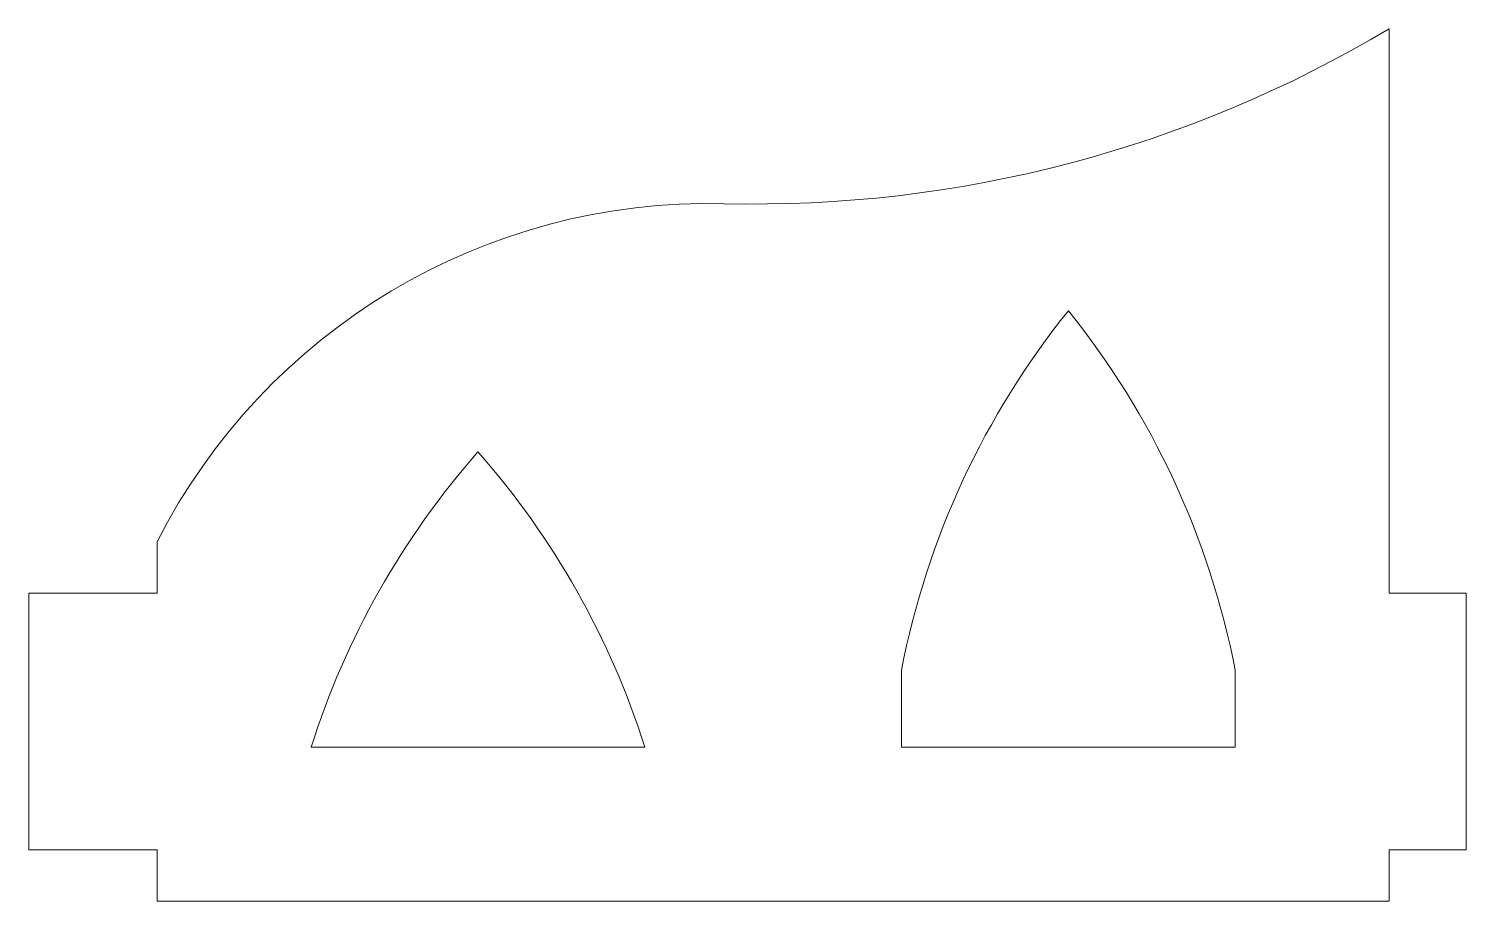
# Model space of a CAD drawing. Header units: inches. Extents: x 3.43 to 6.93, y 3.1 to 5.23.
import ezdxf

# ---------------------------------------------------------------- set-up
doc = ezdxf.new("R2010")
doc.units = ezdxf.units.IN
doc.header["$MEASUREMENT"] = 0

msp = doc.modelspace()

# ---------------------------------------------------------------- linework, layer by layer
at = {"color": 7, "linetype": 'Continuous', "lineweight": 15}
for p, q in [((6.7448, 5.226), (6.7448, 3.852)), ((3.7448, 3.852), (3.7448, 3.977)), ((3.4323, 3.227), (3.4323, 3.852)), ((3.4323, 3.852), (3.7448, 3.852)), ((6.7448, 3.852), (6.9323, 3.852)), ((6.9323, 3.227), (6.9323, 3.852)), ((5.5573, 3.6645), (5.5573, 3.477)), ((6.3698, 3.477), (6.3698, 3.6645)), ((4.1198, 3.477), (4.9323, 3.477)), ((5.5573, 3.477), (6.3698, 3.477)), ((3.7448, 3.227), (3.4323, 3.227)), ((3.7448, 3.102), (3.7448, 3.227)), ((6.9323, 3.227), (6.7448, 3.227)), ((6.7448, 3.227), (6.7448, 3.102)), ((6.7448, 3.102), (3.7448, 3.102))]:
    msp.add_line(p, q, dxfattribs=at)
for centre, radius, start, end in [((5.199, 7.8126), 3.0134, 268.5815, 300.8627), ((5.0872, 3.295), 1.5056, 88.5815, 153.0682), ((7.5209, 3.2846), 2, 141.1392, 169.0513), ((4.4062, 3.2846), 2, 10.9487, 38.8608), ((6.0266, 2.8734), 2, 138.6124, 162.4358), ((3.0256, 2.8734), 2, 17.5642, 41.3876)]:
    msp.add_arc(centre, radius, start, end, dxfattribs=at)

doc.saveas('drawing.dxf')
